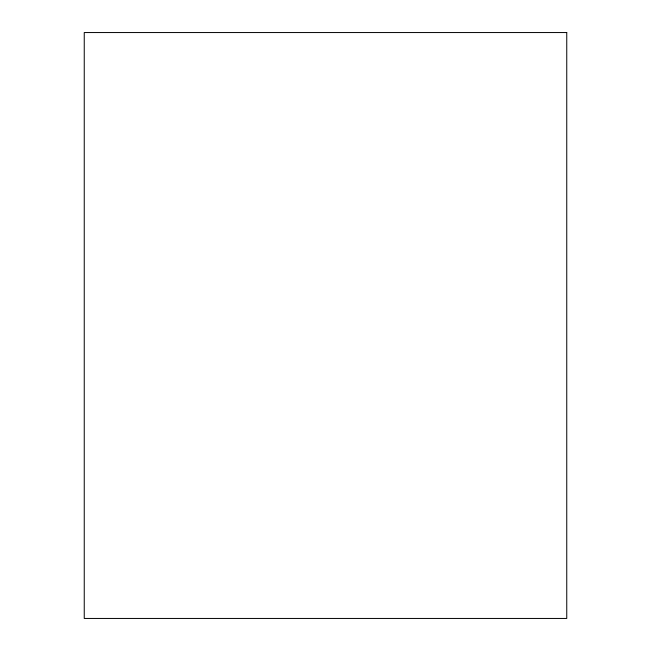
<?xml version="1.0" encoding="UTF-8"?>
<svg xmlns="http://www.w3.org/2000/svg" width="651" height="651" viewBox="0 0 651 651"><rect width="100%" height="100%" fill="white"/><g stroke="black" fill="none" stroke-linecap="round" stroke-linejoin="round"><path stroke-width="0.98" d="M566.752 32.55L84.248 32.55L84.248 618.45L566.752 618.45L566.752 32.55"/></g></svg>
